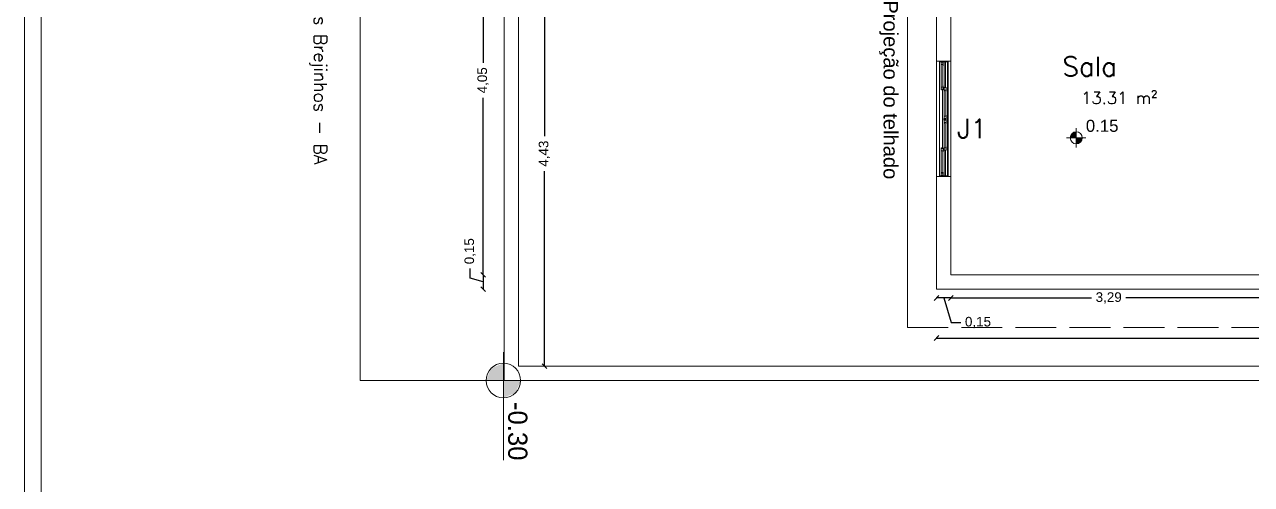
# Model space of a CAD drawing. Header units: metres. Extents: x 1628 to 1845, y 824 to 931.
# Drawn here: x 1628.14 to 1640.92, y 873.2 to 877.99 of the extents above; entities that cross this region are included whole.
import ezdxf

# ---------------------------------------------------------------- set-up
doc = ezdxf.new("R2010")
doc.units = ezdxf.units.M
doc.header["$LTSCALE"] = 0.15
doc.linetypes.add('ACAD_ISO02W100', pattern=[15, 12, -3])
doc.linetypes.add('HIDDEN', pattern=[0.375, 0.25, -0.125])
doc.layers.get('0').update_dxf_attribs({"lineweight": 0, "plot": 0})
doc.layers.get('Defpoints').update_dxf_attribs({"lineweight": 0})
for name, color, linetype, lineweight in [('Alvenaria', 170, 'Continuous', 0), ('Caixilho', 120, 'Continuous', 0), ('Cotas', 1, 'Continuous', 0), ('Linhas invisíveis', 6, 'ACAD_ISO02W100', 0), ('Texto', 7, 'Continuous', 0)]:
    doc.layers.add(name, color=color, linetype=linetype, lineweight=lineweight)
doc.styles.add('Lunardi', font='arial.ttf', dxfattribs={"height": 0.15})
doc.styles.add('lunardi 02', font='romans.shx', dxfattribs={"height": 0.2})
doc.styles.add('lunardi 04', font='romans.shx', dxfattribs={"height": 0.4})
doc.styles.get("Standard").update_dxf_attribs({"font": 'arial.ttf'})
doc.styles.add('T20', font='PORT2', dxfattribs={"height": 0.2})
doc.dimstyles.new('Lunardi', dxfattribs={"dimtxt": 0.1, "dimasz": 0.05, "dimexe": 0, "dimexo": 0.05, "dimgap": 0.05, "dimtad": 0, "dimzin": 9, "dimtxsty": 'Standard', "dimblk": 'OBLIQUE', "dimcen": 0, "dimse1": 1, "dimse2": 1, "dimclrd": 1, "dimclre": 1, "dimclrt": 1, "dimadec": 0, "dimazin": 0, "dimtfac": 1, "dimtmove": 1, "dimatfit": 2, "dimldrblk": 'OBLIQUE', "dimfxl": 1, "dimarcsym": 0})

# ---------------------------------------------------------------- blocks, each defined once
blk = doc.blocks.new('Cotap')
for p, q in [((0, 0.297), (0, -0.297)), ((-0.297, 0), (0.828, 0))]:
    blk.add_line(p, q)
blk.add_circle((0, 0), 0.18)
for points in [[(0, 0), (0, 0.18), (0.18, 0), (0.127, 0.127)], [(0, 0), (-0.18, 0), (0, -0.18), (-0.127, -0.127)]]:
    blk.add_solid(points)
at = {"style": 'T20'}
blk.add_attdef('COTA', (0.223, 0.05), '', height=0.2, dxfattribs=at)
blk = doc.blocks.new('_Oblique')
at = {"color": 0, "linetype": 'ByBlock', "lineweight": -2}
blk.add_line((-0.5, -0.5), (0.5, 0.5), dxfattribs=at)
blk = doc.blocks.new('*D106')
at = {"layer": 'Cotas', "color": 1, "lineweight": -2, "ltscale": 10}
for p, q in [((1633.554, 878.861), (1633.554, 876.83)), ((1633.554, 874.435), (1633.554, 876.466))]:
    blk.add_line(p, q, dxfattribs=at)
at = {"layer": 'Defpoints', "color": 0, "ltscale": 10}
for p in [(1633.554, 878.861), (1633.554, 874.435), (1633.554, 874.435)]:
    blk.add_point(p, dxfattribs=at)
at = {"layer": 'Cotas', "color": 1, "lineweight": -2, "ltscale": 10, "xscale": 0.05, "yscale": 0.05, "zscale": 0.05}
for p, rotation in [((1633.554, 878.861), 90), ((1633.554, 874.435), 270)]:
    blk.add_blockref('_Oblique', p, dxfattribs=dict(at, rotation=rotation))
at = {"layer": 'Cotas', "color": 1, "ltscale": 10, "insert": (1633.554, 876.648), "char_height": 0.1, "attachment_point": 5, "rotation": 90}
blk.add_mtext('4,43', dxfattribs=at)
blk = doc.blocks.new('JCS4F_CS120')
for p, q in [((0, 90), (1200, 90)), ((1200, 0), (0, 0)), ((7, 82), (1193, 82)), ((7, 62), (274, 62)), ((7, 56), (274, 56)), ((926, 62), (1193, 62)), ((926, 56), (1193, 56))]:
    blk.add_line(p, q)
for points in [[(7, 36), (17, 36), (17, 37), (7, 37), (7, 82), (20, 82), (20, 84), (7, 84), (7, 84), (6, 84), (1, 84), (1, 89), (6, 89), (7, 88), (7, 89), (7, 90), (0, 90), (0, 77), (1, 77), (1, 82), (6, 82), (6, 8), (1, 8), (1, 13), (0, 13), (0, 0), (7, 0), (7, 1), (7, 2), (6, 1), (1, 1), (1, 6), (6, 6), (7, 6), (7, 6), (7, 17), (17, 17), (17, 18), (7, 18)], [(1193, 36), (1183, 36), (1183, 37), (1193, 37), (1193, 82), (1180, 82), (1180, 84), (1193, 84), (1193, 84), (1194, 84), (1199, 84), (1199, 89), (1194, 89), (1193, 88), (1193, 89), (1193, 90), (1200, 90), (1200, 77), (1199, 77), (1199, 82), (1194, 82), (1194, 8), (1199, 8), (1199, 13), (1200, 13), (1200, 0), (1193, 0), (1193, 1), (1193, 2), (1194, 1), (1199, 1), (1199, 6), (1194, 6), (1193, 6), (1193, 6), (1193, 17), (1183, 17), (1183, 18), (1193, 18)]]:
    blk.add_lwpolyline(points, close=True)
for points in [[(13, 18), (16, 18), (16, 18), (17, 18), (17, 17), (46, 17), (46, 18), (44, 18), (44, 21), (43, 21), (43, 18), (35, 18), (35, 36), (43, 36), (43, 33), (44, 33), (44, 36), (46, 36), (46, 37), (17, 37), (17, 35), (16, 35), (16, 36), (13, 36), (10, 35, 1), (10, 33), (14, 34), (19, 34), (19, 36), (34, 36), (34, 18), (19, 18), (19, 19), (14, 19), (10, 20, 1), (10, 19)], [(286, 45), (286, 44), (284, 44), (284, 43), (290, 43), (290, 44), (289, 44), (289, 45), (294, 45, -0.414214), (298, 42), (296, 42), (296, 42, 0.414214), (294, 44), (291, 44), (291, 18), (294, 18, 0.414214), (296, 20), (296, 20), (298, 20), (298, 20, -0.414214), (294, 17), (256, 17), (256, 18), (268, 18), (268, 36), (256, 36), (256, 37), (290, 37), (290, 41), (283, 42), (283, 44), (276, 44, -0.957391), (276, 45)], [(602, 63, 0.662016), (602, 63), (603, 64), (607, 63, 1.000039), (608, 64), (599, 66), (599, 70, 0.414342), (599, 71), (598, 71, 0.198923), (597, 70), (595, 69, -0.198886), (595, 69), (561, 69, 0.414214), (560, 68), (560, 65), (561, 65), (561, 67), (572, 67), (572, 50), (561, 50), (561, 53), (560, 53), (560, 49, 0.414214), (561, 49), (595, 49, -0.198886), (595, 48), (597, 47, 0.198923), (598, 47), (599, 47, 0.414342), (599, 47), (599, 51), (608, 53, 1.000039), (607, 54), (603, 53), (602, 54, 0.662016), (602, 54), (602, 53), (599, 53), (599, 54), (599, 54, 0.414075), (598, 54), (598, 49, -0.668231), (597, 48), (595, 50), (595, 67), (597, 69, -0.668231), (598, 69), (598, 64, 0.414075), (599, 63), (599, 63), (599, 65), (602, 64)], [(891, 67), (891, 65), (890, 65), (890, 69), (890, 69), (926, 69), (926, 42, -0.414214), (924, 40), (923, 40), (923, 41), (924, 41), (924, 42), (919, 42), (919, 41), (920, 41), (920, 40), (911, 40, -0.957391), (911, 41), (917, 42, 0.388979), (918, 42), (918, 43, -0.39085), (918, 44), (924, 44, 0.39085), (924, 45), (924, 48, 0.414214), (924, 49), (890, 49), (890, 53), (891, 53), (891, 50), (903, 50), (903, 67)], [(914, 45), (914, 44), (916, 44), (916, 43), (910, 43), (910, 44), (911, 44), (911, 45), (906, 45, 0.414214), (902, 42), (904, 42), (904, 42, -0.414214), (906, 44), (909, 44), (909, 18), (906, 18, -0.414214), (904, 20), (904, 20), (902, 20), (902, 20, 0.414214), (906, 17), (944, 17), (944, 18), (932, 18), (932, 36), (944, 36), (944, 37), (910, 37), (910, 41), (917, 42), (917, 44), (923, 44, 0.957391), (923, 45)], [(1187, 18), (1184, 18), (1184, 18), (1183, 18), (1183, 17), (1154, 17), (1154, 18), (1156, 18), (1156, 21), (1157, 21), (1157, 18), (1165, 18), (1165, 36), (1157, 36), (1157, 33), (1156, 33), (1156, 36), (1154, 36), (1154, 37), (1183, 37), (1183, 35), (1184, 35), (1184, 36), (1187, 36), (1190, 35, -1), (1190, 33), (1186, 34), (1181, 34), (1181, 36), (1166, 36), (1166, 18), (1181, 18), (1181, 19), (1186, 19), (1190, 20, -1), (1190, 19)]]:
    blk.add_lwpolyline(points, format="xyb", close=True)
for points in [[(44, 36), (268, 36)], [(268, 18), (44, 18)], [(291, 31), (909, 31)], [(560, 67), (311, 67)], [(560, 50), (311, 50)], [(892, 67), (648, 67)], [(892, 50), (648, 50)], [(1156, 36), (932, 36)], [(932, 18), (1156, 18)]]:
    blk.add_lwpolyline(points)
blk.add_lwpolyline([(274, 67), (274, 42), (274, 42, 0.414214), (276, 40), (276, 40), (277, 40), (277, 40, 0.29569), (277, 41), (277, 41), (277, 41), (276, 41), (276, 42), (282, 42), (282, 41), (280, 41), (280, 41), (280, 41, 0.414214), (281, 40), (281, 40), (289, 40), (289, 40, 0.84382), (289, 41), (289, 41), (283, 42), (283, 42, -0.388156), (283, 42), (283, 42), (283, 43), (283, 43, 0.39164), (282, 44), (282, 44), (276, 44), (276, 44, -0.39164), (275, 45), (275, 45), (275, 48, -0.414214), (276, 49), (310, 49), (310, 49, 0.407557), (311, 49), (311, 49), (311, 53), (309, 53), (309, 50), (299, 50), (299, 67), (309, 67), (309, 65), (311, 65), (311, 68), (311, 68, 0.414214), (310, 69), (310, 69), (276, 69), (276, 69, 0.414214), (274, 67)], format="xyb")
at = {"linetype": 'Continuous', "flags": 128}
blk.add_lwpolyline([(613, 50), (613, 67), (611, 69, 0.668182), (610, 69), (610, 66), (608, 66), (608, 67), (608, 67, -0.414214), (607, 68), (607, 68), (608, 68), (608, 69), (603, 69), (603, 68), (604, 68), (604, 68, -0.414214), (604, 67, 0.000022), (602, 67, -0.414266), (602, 68), (602, 70, -0.41423), (602, 71), (610, 71, -0.198925), (611, 70), (612, 69, 0.19891), (613, 69), (647, 69, -0.414229), (648, 68), (648, 65), (646, 65), (646, 67), (636, 67), (636, 50), (646, 50), (646, 53), (648, 53), (648, 49, -0.414214), (647, 49), (613, 49, 0.198953), (612, 48, -0.000079), (611, 47, -0.198864), (610, 47), (602, 47, -0.414214), (602, 47), (602, 50, -0.414214), (602, 50), (604, 50, -0.414229), (604, 50), (604, 49), (603, 49), (603, 48), (608, 48), (608, 49), (607, 49), (607, 50, -0.414214), (608, 50), (608, 50), (608, 52), (610, 52), (610, 48, 0.668231), (611, 48)], format="xyb", close=True, dxfattribs=at)
blk = doc.blocks.new('*D121')
at = {"layer": 'Cotas', "color": 1, "lineweight": -2, "ltscale": 10}
for p, q in [((1636.049, 878.443), (1636.667, 878.443)), ((1637.636, 878.443), (1637.018, 878.443))]:
    blk.add_line(p, q, dxfattribs=at)
at = {"layer": 'Defpoints', "color": 0, "ltscale": 10}
for p in [(1636.049, 879.252), (1636.049, 878.443), (1637.636, 875.237)]:
    blk.add_point(p, dxfattribs=at)
at = {"layer": 'Cotas', "color": 1, "lineweight": -2, "ltscale": 10, "xscale": 0.05, "yscale": 0.05, "zscale": 0.05, "rotation": 180}
blk.add_blockref('_Oblique', (1636.049, 878.443), dxfattribs=at)
at = {"layer": 'Cotas', "color": 1, "lineweight": -2, "ltscale": 10, "xscale": 0.05, "yscale": 0.05, "zscale": 0.05}
blk.add_blockref('_Oblique', (1637.636, 878.443), dxfattribs=at)
at = {"layer": 'Cotas', "color": 1, "ltscale": 10, "insert": (1636.843, 878.443), "char_height": 0.1, "attachment_point": 5}
blk.add_mtext('1,59', dxfattribs=at)
blk = doc.blocks.new('*D110')
at = {"layer": 'Cotas', "color": 1, "lineweight": -2, "ltscale": 10}
for p, q in [((1637.786, 875.145), (1637.636, 875.145)), ((1637.711, 875.145), (1637.788, 874.889)), ((1637.788, 874.889), (1637.888, 874.889))]:
    blk.add_line(p, q, dxfattribs=at)
at = {"layer": 'Defpoints', "color": 0, "ltscale": 10}
for p in [(1637.786, 875.387), (1637.636, 875.237), (1637.636, 875.145)]:
    blk.add_point(p, dxfattribs=at)
at = {"layer": 'Cotas', "color": 1, "lineweight": -2, "ltscale": 10, "xscale": 0.05, "yscale": 0.05, "zscale": 0.05, "rotation": 180}
blk.add_blockref('_Oblique', (1637.636, 875.145), dxfattribs=at)
at = {"layer": 'Cotas', "color": 1, "lineweight": -2, "ltscale": 10, "xscale": 0.05, "yscale": 0.05, "zscale": 0.05}
blk.add_blockref('_Oblique', (1637.786, 875.145), dxfattribs=at)
at = {"layer": 'Cotas', "color": 1, "ltscale": 10, "insert": (1638.068, 874.889), "char_height": 0.1, "attachment_point": 5}
blk.add_mtext('0,15', dxfattribs=at)
blk = doc.blocks.new('*D111')
at = {"layer": 'Cotas', "color": 1, "lineweight": -2, "ltscale": 10}
for p, q in [((1637.786, 875.145), (1639.249, 875.145)), ((1641.071, 875.145), (1639.609, 875.145))]:
    blk.add_line(p, q, dxfattribs=at)
at = {"layer": 'Defpoints', "color": 0, "ltscale": 10}
for p in [(1637.786, 875.387), (1641.071, 875.387), (1637.786, 875.145)]:
    blk.add_point(p, dxfattribs=at)
at = {"layer": 'Cotas', "color": 1, "lineweight": -2, "ltscale": 10, "xscale": 0.05, "yscale": 0.05, "zscale": 0.05, "rotation": 180}
blk.add_blockref('_Oblique', (1637.786, 875.145), dxfattribs=at)
at = {"layer": 'Cotas', "color": 1, "lineweight": -2, "ltscale": 10, "xscale": 0.05, "yscale": 0.05, "zscale": 0.05}
blk.add_blockref('_Oblique', (1641.071, 875.145), dxfattribs=at)
at = {"layer": 'Cotas', "color": 1, "ltscale": 10, "insert": (1639.429, 875.145), "char_height": 0.1, "attachment_point": 5}
blk.add_mtext('3,29', dxfattribs=at)
blk = doc.blocks.new('*D153')
at = {"layer": 'Cotas', "color": 1, "lineweight": -2, "ltscale": 10}
for p, q in [((1632.78, 875.352), (1632.78, 875.452)), ((1632.915, 875.312), (1632.78, 875.352)), ((1632.915, 875.387), (1632.915, 875.237))]:
    blk.add_line(p, q, dxfattribs=at)
at = {"layer": 'Defpoints', "color": 0, "ltscale": 10}
for p in [(1637.786, 875.387), (1632.915, 875.237), (1637.636, 875.237)]:
    blk.add_point(p, dxfattribs=at)
at = {"layer": 'Cotas', "color": 1, "lineweight": -2, "ltscale": 10, "xscale": 0.05, "yscale": 0.05, "zscale": 0.05}
for p, rotation in [((1632.915, 875.387), 90), ((1632.915, 875.237), 270)]:
    blk.add_blockref('_Oblique', p, dxfattribs=dict(at, rotation=rotation))
at = {"layer": 'Cotas', "color": 1, "ltscale": 10, "insert": (1632.78, 875.632), "char_height": 0.1, "attachment_point": 5, "rotation": 90}
blk.add_mtext('0,15', dxfattribs=at)
blk = doc.blocks.new('*D154')
at = {"layer": 'Cotas', "color": 1, "lineweight": -2, "ltscale": 10}
for p, q in [((1632.915, 879.437), (1632.915, 877.594)), ((1632.915, 875.387), (1632.915, 877.23))]:
    blk.add_line(p, q, dxfattribs=at)
at = {"layer": 'Defpoints', "color": 0, "ltscale": 10}
for p in [(1632.915, 879.437), (1639.073, 879.437), (1637.786, 875.387)]:
    blk.add_point(p, dxfattribs=at)
at = {"layer": 'Cotas', "color": 1, "lineweight": -2, "ltscale": 10, "xscale": 0.05, "yscale": 0.05, "zscale": 0.05}
for p, rotation in [((1632.915, 879.437), 90), ((1632.915, 875.387), 270)]:
    blk.add_blockref('_Oblique', p, dxfattribs=dict(at, rotation=rotation))
at = {"layer": 'Cotas', "color": 1, "ltscale": 10, "insert": (1632.915, 877.412), "char_height": 0.1, "attachment_point": 5, "rotation": 90}
blk.add_mtext('4,05', dxfattribs=at)
blk = doc.blocks.new('*D119')
at = {"layer": 'Cotas', "color": 1, "lineweight": -2, "ltscale": 10}
for p, q in [((1637.636, 874.728), (1645.39, 874.728)), ((1653.571, 874.728), (1645.817, 874.728))]:
    blk.add_line(p, q, dxfattribs=at)
at = {"layer": 'Defpoints', "color": 0, "ltscale": 10}
for p in [(1637.636, 875.954), (1653.571, 875.954), (1653.571, 874.728)]:
    blk.add_point(p, dxfattribs=at)
at = {"layer": 'Cotas', "color": 1, "lineweight": -2, "ltscale": 10, "xscale": 0.05, "yscale": 0.05, "zscale": 0.05, "rotation": 180}
blk.add_blockref('_Oblique', (1637.636, 874.728), dxfattribs=at)
at = {"layer": 'Cotas', "color": 1, "lineweight": -2, "ltscale": 10, "xscale": 0.05, "yscale": 0.05, "zscale": 0.05}
blk.add_blockref('_Oblique', (1653.571, 874.728), dxfattribs=at)
at = {"layer": 'Cotas', "color": 1, "ltscale": 10, "insert": (1645.604, 874.728), "char_height": 0.1, "attachment_point": 5}
blk.add_mtext('15,94', dxfattribs=at)
blk = doc.blocks.new('Elevation Symbol - Imperial')
at = {"color": 0}
for p, q in [((0, 0), (0.2, 0)), ((0.1, -0.1), (0.1, 0.1))]:
    blk.add_line(p, q, dxfattribs=at)
at = {"color": 0, "const_width": 0.0625}
for points in [[(0.1, 0.03125, 0.41421356), (0.06875, 0, 1)], [(0.1, -0.03125, 0.41421356), (0.13125, 0, 1)]]:
    blk.add_lwpolyline(points, format="xyb", dxfattribs=at)
at = {"color": 0}
blk.add_circle((0.1, 0), 0.0625, dxfattribs=at)
blk.add_attdef('ELEVATION', (0.2, 0.0625), '', height=0.125, dxfattribs=at)

msp = doc.modelspace()

# ---------------------------------------------------------------- linework, layer by layer
at = {"layer": 'Alvenaria', "ltscale": 10}
for p in [(1631.634, 884.286), (1633.134, 874.286)]:
    msp.add_line(p, (1631.634, 874.286), dxfattribs=at)
at = {"layer": 'Alvenaria'}
for p, q in [((1637.636, 879.587), (1637.636, 875.237)), ((1637.786, 879.437), (1637.786, 875.387)), ((1637.786, 875.387), (1641.071, 875.387)), ((1637.636, 875.237), (1650.421, 875.237))]:
    msp.add_line(p, q, dxfattribs=at)
at = {"layer": 'Alvenaria', "ltscale": 10}
for points in [[(1633.134, 884.286), (1658.134, 884.286), (1658.134, 874.286), (1633.134, 874.286)], [(1633.284, 884.136), (1657.984, 884.136), (1657.984, 874.436), (1633.284, 874.436)]]:
    msp.add_lwpolyline(points, close=True, dxfattribs=at)
at = {"layer": 'Alvenaria'}
for points in [[(1637.786, 877.61), (1637.636, 877.61)], [(1637.636, 876.41), (1637.786, 876.41)]]:
    msp.add_lwpolyline(points, dxfattribs=at)
at = {"layer": 'Linhas invisíveis', "color": 6, "linetype": 'HIDDEN', "ltscale": 10}
for p, q in [((1637.334, 878.863), (1637.334, 874.837)), ((1637.334, 874.837), (1650.821, 874.837))]:
    msp.add_line(p, q, dxfattribs=at)
at = {"layer": 'Linhas invisíveis', "linetype": 'HIDDEN', "ltscale": 10}
msp.add_lwpolyline([(1633.134, 883.044), (1641.071, 883.044), (1641.071, 882.837), (1649.951, 882.837), (1649.951, 882.741), (1652.741, 882.741), (1652.741, 882.437), (1653.571, 882.437), (1653.571, 876.378), (1651.821, 876.378), (1651.821, 874.837), (1637.334, 874.837), (1637.334, 878.863), (1633.134, 878.863), (1633.134, 883.044)], dxfattribs=at)
at = {"layer": 'Texto', "ltscale": 10}
for points in [[(1628.14, 886.122), (1664.09, 886.122), (1664.09, 860.7), (1628.14, 860.7)], [(1628.312, 885.951), (1663.919, 885.951), (1663.919, 860.871), (1628.312, 860.871)]]:
    msp.add_lwpolyline(points, close=True, dxfattribs=at)

# ---------------------------------------------------------------- block references
at = {"layer": 'Caixilho', "xscale": 0.001000000000203727, "yscale": 0.001000000000203727, "zscale": 0.001000000000203727, "rotation": 270}
msp.add_blockref('JCS4F_CS120', (1637.667, 877.61), dxfattribs=at)
at = {"layer": 'Texto'}
msp.add_blockref('Elevation Symbol - Imperial', (1638.991, 876.813), dxfattribs=at).add_auto_attribs({'ELEVATION': '0.15'})
at = {"layer": 'Texto', "rotation": 270}
msp.add_blockref('Cotap', (1633.126, 874.285), dxfattribs=at).add_auto_attribs({'COTA': '-0.30'})

# ---------------------------------------------------------------- texts
at = {"layer": 'Linhas invisíveis', "color": 6, "linetype": 'HIDDEN', "ltscale": 10, "insert": (1637.235, 878.245), "char_height": 0.15, "attachment_point": 1, "rotation": 270, "style": 'Lunardi'}
msp.add_mtext_dynamic_manual_height_columns('Projeção do telhado', width=2.08496, gutter_width=0.75, heights=[0], dxfattribs=at)
at = {"layer": 'Texto', "attachment_point": 1}
for s, insert, char_height, width, rotation, style in [('Rua sem nome, Loteamento oliveira, Lote nº 26, Centro, oliveira dos Brejinhos - BA', (1631.287, 884.216), 0.13171, 10.0154, 269.9957, 'lunardi 04'), ('Sala', (1638.947, 877.656), 0.2, 1.77018, 359.9957, 'lunardi 02'), ('J1', (1637.853, 877.009), 0.2, 1.77018, 359.9957, 'lunardi 02')]:
    msp.add_mtext(s, dxfattribs=dict(at, insert=insert, char_height=char_height, width=width, rotation=rotation, style=style))
at = {"layer": 'Texto', "insert": (1639.142, 877.291), "char_height": 0.125, "width": 1.11698, "attachment_point": 1, "style": 'lunardi 04'}
msp.add_mtext('13.31 m²', dxfattribs=at)

# ---------------------------------------------------------------- dimensions: what is measured, and where the dimension line sits
at = {"layer": 'Cotas', "ltscale": 10}
for base, p2, picture, middle in [((1632.915, 879.437), (1639.073, 879.437), '*D154', (1632.915, 877.412)), ((1632.915, 875.237), (1637.636, 875.237), '*D153', (1632.78, 875.502))]:
    dim = msp.add_linear_dim(base=base, p1=(1637.786, 875.387), p2=p2, angle=270, dimstyle='Lunardi', dxfattribs=at)
    dim.commit()
    dim.dimension.update_dxf_attribs({"geometry": picture, "text_midpoint": middle})
for base, p1, p2, picture, middle in [((1636.049, 878.443), (1637.636, 875.237), (1636.049, 879.252), '*D121', (1636.843, 878.443)), ((1637.636, 875.145), (1637.786, 875.387), (1637.636, 875.237), '*D110', (1637.938, 874.889)), ((1637.786, 875.1447), (1641.0712, 875.3867), (1637.786, 875.3867), '*D111', (1639.4286, 875.1447))]:
    dim = msp.add_linear_dim(base=base, p1=p1, p2=p2, dimstyle='Lunardi', dxfattribs=at)
    dim.commit()
    dim.dimension.update_dxf_attribs({"geometry": picture, "text_midpoint": middle})
for p1, p2, distance, picture, middle in [((1633.554, 878.861), (1633.554, 874.435), 0, '*D106', (1633.554, 876.648)), ((1637.636, 875.954), (1653.5712, 875.954), -1.2257, '*D119', (1645.6036, 874.7283))]:
    dim = msp.add_aligned_dim(p1=p1, p2=p2, distance=distance, dimstyle='Lunardi', dxfattribs=at)
    dim.commit()
    dim.dimension.update_dxf_attribs({"geometry": picture, "text_midpoint": middle})

doc.saveas('drawing.dxf')
